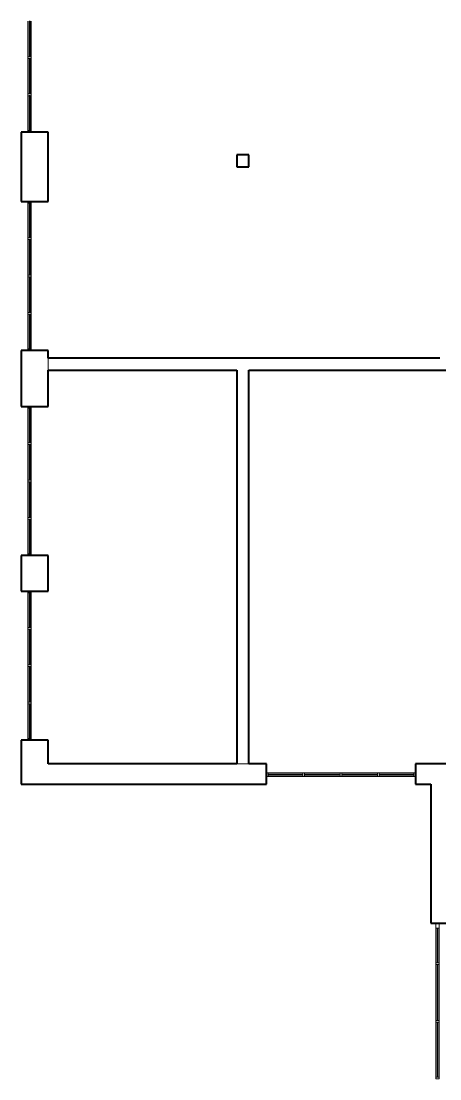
# Model space of a CAD drawing. Header units: millimetres. Extents: x -24 to 373619, y 275 to 149465.
# Drawn here: x 168247 to 180618, y 49785 to 81010 of the extents above; entities that cross this region are included whole.
import ezdxf

# ---------------------------------------------------------------- set-up
doc = ezdxf.new("R2010")
doc.units = ezdxf.units.MM
for name, color, linetype, lineweight in [('Импосты витража', 7, 'Continuous', 18), ('Несущие колонны', 7, 'Continuous', 18), ('Панели витража', 7, 'Continuous', 18), ('Стены разрез', 7, 'Continuous', 40), ('Стены штриховка', 7, 'Continuous', 18)]:
    doc.layers.add(name, color=color, linetype=linetype, lineweight=lineweight)

# ---------------------------------------------------------------- blocks, each defined once
blk = doc.blocks.new('Системная панель - ADSK_Cтеклопакет_25-705793-001_Весь этаж')
at = {"layer": 'Панели витража'}
for p, q in [((513, 13), (-513, 13)), ((-513, 13), (-513, -13)), ((513, -13), (513, 13)), ((-513, -13), (513, -13))]:
    blk.add_line(p, q, dxfattribs=at)
blk = doc.blocks.new('Системная панель - ADSK_Cтеклопакет_25-705794-001_Весь этаж')
at = {"layer": 'Панели витража'}
for p, q in [((525, 12.5), (-525, 12.5)), ((-525, 12.5), (-525, -12.5)), ((525, -12.5), (525, 12.5)), ((-525, -12.5), (525, -12.5))]:
    blk.add_line(p, q, dxfattribs=at)
blk = doc.blocks.new('Прямоугольный импост - 50х100-V9-001_Весь этаж')
at = {"layer": 'Импосты витража'}
for p, q in [((-50, 50), (0, 50)), ((-50, -50), (-50, 50)), ((0, 50), (0, -50)), ((0, -50), (-50, -50))]:
    blk.add_line(p, q, dxfattribs=at)
blk = doc.blocks.new('Прямоугольный импост - 50х100-705773-001_Весь этаж')
at = {"layer": 'Импосты витража'}
for p, q in [((168447, 59835), (168447, 60860)), ((168547, 60860), (168547, 59835))]:
    blk.add_line(p, q, dxfattribs=at)
blk = doc.blocks.new('Прямоугольный импост - 50х100-705774-001_Весь этаж')
at = {"layer": 'Импосты витража'}
for p, q in [((168447, 60910), (168447, 61960)), ((168547, 61960), (168547, 60910))]:
    blk.add_line(p, q, dxfattribs=at)
blk = doc.blocks.new('Прямоугольный импост - 50х100-V10-001_Весь этаж')
at = {"layer": 'Импосты витража'}
for p, q in [((-25, 50), (25, 50)), ((-25, -50), (-25, 50)), ((25, 50), (25, -50)), ((25, -50), (-25, -50))]:
    blk.add_line(p, q, dxfattribs=at)
blk = doc.blocks.new('Прямоугольный импост - 50х100-V11-001_Весь этаж')
at = {"layer": 'Импосты витража'}
for p, q in [((0, 50), (-50, 50)), ((-50, 50), (-50, -50)), ((0, -50), (0, 50)), ((-50, -50), (0, -50))]:
    blk.add_line(p, q, dxfattribs=at)
blk = doc.blocks.new('Системная панель - ADSK_Cтеклопакет_25-705800-001_Весь этаж')
at = {"layer": 'Панели витража'}
for p, q in [((513, 13), (-513, 13)), ((-513, 13), (-513, -13)), ((513, -13), (513, 13)), ((-513, -13), (513, -13))]:
    blk.add_line(p, q, dxfattribs=at)
blk = doc.blocks.new('Системная панель - ADSK_Cтеклопакет_25-705801-001_Весь этаж')
at = {"layer": 'Панели витража'}
for p, q in [((525, 12.5), (-525, 12.5)), ((-525, 12.5), (-525, -12.5)), ((525, -12.5), (525, 12.5)), ((-525, -12.5), (525, -12.5))]:
    blk.add_line(p, q, dxfattribs=at)
blk = doc.blocks.new('Прямоугольный импост - 50х100-V12-001_Весь этаж')
at = {"layer": 'Импосты витража'}
for p, q in [((-50, 50), (0, 50)), ((-50, -50), (-50, 50)), ((0, 50), (0, -50)), ((0, -50), (-50, -50))]:
    blk.add_line(p, q, dxfattribs=at)
blk = doc.blocks.new('Прямоугольный импост - 50х100-705791-001_Весь этаж')
at = {"layer": 'Импосты витража'}
for p, q in [((168447, 68560), (168447, 69585)), ((168547, 69585), (168547, 68560))]:
    blk.add_line(p, q, dxfattribs=at)
blk = doc.blocks.new('Прямоугольный импост - 50х100-705792-001_Весь этаж')
at = {"layer": 'Импосты витража'}
for p, q in [((168447, 67460), (168447, 68510)), ((168547, 68510), (168547, 67460))]:
    blk.add_line(p, q, dxfattribs=at)
blk = doc.blocks.new('Прямоугольный импост - 50х100-V13-001_Весь этаж')
at = {"layer": 'Импосты витража'}
for p, q in [((-25, 50), (25, 50)), ((-25, -50), (-25, 50)), ((25, 50), (25, -50)), ((25, -50), (-25, -50))]:
    blk.add_line(p, q, dxfattribs=at)
blk = doc.blocks.new('Прямоугольный импост - 50х100-V14-001_Весь этаж')
at = {"layer": 'Импосты витража'}
for p, q in [((0, 50), (-50, 50)), ((-50, 50), (-50, -50)), ((0, -50), (0, 50)), ((-50, -50), (0, -50))]:
    blk.add_line(p, q, dxfattribs=at)
blk = doc.blocks.new('Прямоугольный импост - 50х100-705812-001_Весь этаж')
at = {"layer": 'Импосты витража'}
for p, q in [((180597, 54384), (180497, 54384)), ((180497, 54384), (180497, 54232)), ((180597, 54232), (180597, 54384)), ((180497, 54232), (180597, 54232))]:
    blk.add_line(p, q, dxfattribs=at)
blk = doc.blocks.new('Системная панель - ADSK_Cтеклопакет_25-705823-001_Весь этаж')
at = {"layer": 'Панели витража'}
for p, q in [((813, 13), (-813, 13)), ((-813, 13), (-813, -13)), ((813, -13), (813, 13)), ((-813, -13), (813, -13))]:
    blk.add_line(p, q, dxfattribs=at)
blk = doc.blocks.new('Системная панель - ADSK_Cтеклопакет_25-705825-001_Весь этаж')
at = {"layer": 'Панели витража'}
for p, q in [((834, 13), (-816, 13)), ((-816, 13), (-816, -13)), ((834, -13), (834, 13)), ((-816, -13), (834, -13))]:
    blk.add_line(p, q, dxfattribs=at)
blk = doc.blocks.new('Системная панель - ADSK_Cтеклопакет_25-705826-001_Весь этаж')
at = {"layer": 'Панели витража'}
for p, q in [((259, 13), (-762, 13)), ((-762, 13), (-762, -13)), ((259, -13), (259, 13)), ((-762, -13), (259, -13))]:
    blk.add_line(p, q, dxfattribs=at)
blk = doc.blocks.new('Прямоугольный импост - 50х100-705833-001_Весь этаж')
at = {"layer": 'Импосты витража'}
for p, q in [((-25, 50), (25, 50)), ((-25, -50), (-25, 50)), ((25, 50), (25, -50)), ((25, -50), (-25, -50))]:
    blk.add_line(p, q, dxfattribs=at)
blk = doc.blocks.new('Прямоугольный импост - 50х100-705834-001_Весь этаж')
at = {"layer": 'Импосты витража'}
for p, q in [((180497, 49835), (180497, 51460)), ((180597, 51460), (180597, 49835))]:
    blk.add_line(p, q, dxfattribs=at)
blk = doc.blocks.new('Прямоугольный импост - 50х100-705835-001_Весь этаж')
at = {"layer": 'Импосты витража'}
for p, q in [((180497, 51510), (180497, 53160)), ((180597, 53160), (180597, 51510))]:
    blk.add_line(p, q, dxfattribs=at)
blk = doc.blocks.new('Системная панель - ADSK_Cтеклопакет_25-705757-001_Весь этаж')
at = {"layer": 'Панели витража'}
for p, q in [((513, 13), (-513, 13)), ((-513, 13), (-513, -13)), ((513, -13), (513, 13)), ((-513, -13), (513, -13))]:
    blk.add_line(p, q, dxfattribs=at)
blk = doc.blocks.new('Системная панель - ADSK_Cтеклопакет_25-705758-001_Весь этаж')
at = {"layer": 'Панели витража'}
for p, q in [((525, 12.5), (-525, 12.5)), ((-525, 12.5), (-525, -12.5)), ((525, -12.5), (525, 12.5)), ((-525, -12.5), (525, -12.5))]:
    blk.add_line(p, q, dxfattribs=at)
blk = doc.blocks.new('Прямоугольный импост - 50х100-705762-001_Весь этаж')
at = {"layer": 'Импосты витража'}
for p, q in [((176572, 58815), (175547, 58815)), ((176572, 58715), (175547, 58715))]:
    blk.add_line(p, q, dxfattribs=at)
blk = doc.blocks.new('Прямоугольный импост - 50х100-705763-001_Весь этаж')
at = {"layer": 'Импосты витража'}
for p, q in [((177672, 58815), (176622, 58815)), ((177672, 58715), (176622, 58715))]:
    blk.add_line(p, q, dxfattribs=at)
blk = doc.blocks.new('Прямоугольный импост - 50х100-705764-001_Весь этаж')
at = {"layer": 'Импосты витража'}
for p, q in [((179847, 58815), (178822, 58815)), ((179847, 58715), (178822, 58715))]:
    blk.add_line(p, q, dxfattribs=at)
blk = doc.blocks.new('Прямоугольный импост - 50х100-705765-001_Весь этаж')
at = {"layer": 'Импосты витража'}
for p, q in [((-50, 50), (0, 50)), ((-50, -50), (-50, 50)), ((0, 50), (0, -50)), ((0, -50), (-50, -50))]:
    blk.add_line(p, q, dxfattribs=at)
blk = doc.blocks.new('Прямоугольный импост - 50х100-705767-001_Весь этаж')
at = {"layer": 'Импосты витража'}
for p, q in [((-25, 50), (25, 50)), ((-25, -50), (-25, 50)), ((25, 50), (25, -50)), ((25, -50), (-25, -50))]:
    blk.add_line(p, q, dxfattribs=at)
blk = doc.blocks.new('Прямоугольный импост - 50х100-705771-001_Весь этаж')
at = {"layer": 'Импосты витража'}
for p, q in [((0, 50), (-50, 50)), ((-50, 50), (-50, -50)), ((0, -50), (0, 50)), ((-50, -50), (0, -50))]:
    blk.add_line(p, q, dxfattribs=at)
blk = doc.blocks.new('Прямоугольный импост - 50х100-705819-001_Весь этаж')
at = {"layer": 'Импосты витража'}
for p, q in [((180497, 53210), (180497, 54232)), ((180597, 54232), (180597, 53210))]:
    blk.add_line(p, q, dxfattribs=at)
blk = doc.blocks.new('Прямоугольный импост - 50х100-706001-001_Весь этаж')
at = {"layer": 'Импосты витража'}
for p, q in [((-25, 50), (25, 50)), ((-25, -50), (-25, 50)), ((25, 50), (25, -50)), ((25, -50), (-25, -50))]:
    blk.add_line(p, q, dxfattribs=at)
blk = doc.blocks.new('Прямоугольный импост - 50х100-705832-001_Весь этаж')
at = {"layer": 'Импосты витража'}
for p, q in [((0, 50), (-50, 50)), ((-50, 50), (-50, -50)), ((0, -50), (0, 50)), ((-50, -50), (0, -50))]:
    blk.add_line(p, q, dxfattribs=at)

msp = doc.modelspace()

# ---------------------------------------------------------------- linework, layer by layer
at = {"layer": 'Несущие колонны', "lineweight": 40}
for p, q in [((174972, 77060), (174622, 77060)), ((174622, 77060), (174622, 76710)), ((174972, 76710), (174972, 77060)), ((174622, 76710), (174972, 76710)), ((174972, 71060), (174622, 71060))]:
    msp.add_line(p, q, dxfattribs=at)
at = {"layer": 'Стены разрез'}
for p, q in [((169047, 77735), (168247, 77735)), ((168247, 77735), (168247, 75685)), ((169047, 75685), (169047, 77735)), ((168247, 75685), (169047, 75685)), ((169047, 71285), (168247, 71285)), ((168247, 71285), (168247, 69635)), ((169047, 71060), (169047, 71285)), ((174622, 71060), (169047, 71060)), ((180622, 71060), (174972, 71060)), ((169047, 69635), (169047, 70710)), ((169047, 70710), (174622, 70710)), ((174622, 70710), (174622, 65060)), ((174972, 65060), (174972, 70710)), ((174972, 70710), (180922, 70710)), ((168247, 69635), (169047, 69635)), ((169047, 65235), (168247, 65235)), ((168247, 65235), (168247, 64185)), ((169047, 64185), (169047, 65235)), ((174622, 65060), (174622, 64710)), ((174972, 64710), (174972, 65060)), ((174622, 64710), (174622, 59085)), ((174972, 59085), (174972, 64710)), ((168247, 64185), (169047, 64185)), ((169047, 59785), (168247, 59785)), ((168247, 59785), (168247, 58485)), ((169047, 59085), (169047, 59785)), ((174622, 59085), (169047, 59085)), ((175497, 59085), (174972, 59085)), ((175497, 58485), (175497, 59085)), ((179897, 59085), (179897, 58485)), ((186622, 59085), (179897, 59085)), ((168247, 58485), (175497, 58485)), ((179897, 58485), (180347, 58485)), ((180347, 58485), (180347, 54384)), ((180347, 54384), (180947, 54384))]:
    msp.add_line(p, q, dxfattribs=at)
at = {"layer": 'Стены штриховка'}
for p, q in [((169047, 70710), (169047, 71060)), ((174972, 59085), (174622, 59085))]:
    msp.add_line(p, q, dxfattribs=at)

# ---------------------------------------------------------------- block references
at = {"layer": 'Импосты витража'}
for name, p in [('Прямоугольный импост - 50х100-705792-001_Весь этаж', (0, 12500)), ('Прямоугольный импост - 50х100-705792-001_Весь этаж', (0, 11400)), ('Прямоугольный импост - 50х100-705791-001_Весь этаж', (0, 9225)), ('Прямоугольный импост - 50х100-705773-001_Весь этаж', (0, 14775)), ('Прямоугольный импост - 50х100-705774-001_Весь этаж', (0, 12600)), ('Прямоугольный импост - 50х100-705774-001_Весь этаж', (0, 11500)), ('Прямоугольный импост - 50х100-705773-001_Весь этаж', (0, 11500)), ('Прямоугольный импост - 50х100-705791-001_Весь этаж', (0, 0)), ('Прямоугольный импост - 50х100-705792-001_Весь этаж', (0, 0)), ('Прямоугольный импост - 50х100-705792-001_Весь этаж', (0, -1100)), ('Прямоугольный импост - 50х100-705791-001_Весь этаж', (0, -3275)), ('Прямоугольный импост - 50х100-705773-001_Весь этаж', (0, 3275)), ('Прямоугольный импост - 50х100-705774-001_Весь этаж', (0, 1100)), ('Прямоугольный импост - 50х100-705774-001_Весь этаж', (0, 0)), ('Прямоугольный импост - 50х100-705773-001_Весь этаж', (0, 0)), ('Прямоугольный импост - 50х100-705762-001_Весь этаж', (0, 0)), ('Прямоугольный импост - 50х100-705763-001_Весь этаж', (0, 0)), ('Прямоугольный импост - 50х100-705763-001_Весь этаж', (1100, 0)), ('Прямоугольный импост - 50х100-705764-001_Весь этаж', (0, 0)), ('Прямоугольный импост - 50х100-705812-001_Весь этаж', (0, 0)), ('Прямоугольный импост - 50х100-705819-001_Весь этаж', (0, 0)), ('Прямоугольный импост - 50х100-705835-001_Весь этаж', (0, 0)), ('Прямоугольный импост - 50х100-705834-001_Весь этаж', (0, 0))]:
    msp.add_blockref(name, p, dxfattribs=at)
at = {"layer": 'Импосты витража', "extrusion": (0, 0, -1)}
for name, p, rotation in [('Прямоугольный импост - 50х100-V13-001_Весь этаж', (-168497, 79935), 270.0000000000004), ('Прямоугольный импост - 50х100-V13-001_Весь этаж', (-168497, 78835), 270.0000000000004), ('Прямоугольный импост - 50х100-V12-001_Весь этаж', (-168497, 77735), 270.0000000000004), ('Прямоугольный импост - 50х100-V9-001_Весь этаж', (-168497, 75685), 90.0000000000002), ('Прямоугольный импост - 50х100-V10-001_Весь этаж', (-168497, 74585), 90.0000000000002), ('Прямоугольный импост - 50х100-V10-001_Весь этаж', (-168497, 73485), 90.0000000000002), ('Прямоугольный импост - 50х100-V10-001_Весь этаж', (-168497, 72385), 90.0000000000002), ('Прямоугольный импост - 50х100-V13-001_Весь этаж', (-168497, 68535), 270.0000000000002), ('Прямоугольный импост - 50х100-V13-001_Весь этаж', (-168497, 67435), 270.0000000000002), ('Прямоугольный импост - 50х100-V13-001_Весь этаж', (-168497, 66335), 270.0000000000002), ('Прямоугольный импост - 50х100-V12-001_Весь этаж', (-168497, 65235), 270.0000000000002), ('Прямоугольный импост - 50х100-V9-001_Весь этаж', (-168497, 64185), 90.00000000000007), ('Прямоугольный импост - 50х100-V10-001_Весь этаж', (-168497, 63085), 90.00000000000007), ('Прямоугольный импост - 50х100-V10-001_Весь этаж', (-168497, 61985), 90.00000000000007), ('Прямоугольный импост - 50х100-V10-001_Весь этаж', (-168497, 60885), 90.00000000000007), ('Прямоугольный импост - 50х100-705767-001_Весь этаж', (-176597, 58765), 180), ('Прямоугольный импост - 50х100-705767-001_Весь этаж', (-177697, 58765), 180), ('Прямоугольный импост - 50х100-705767-001_Весь этаж', (-178797, 58765), 180), ('Прямоугольный импост - 50х100-705765-001_Весь этаж', (-179897, 58765), 180), ('Прямоугольный импост - 50х100-706001-001_Весь этаж', (-180547, 53185), 90.0000000000001), ('Прямоугольный импост - 50х100-705833-001_Весь этаж', (-180547, 51485), 90.0000000000001)]:
    msp.add_blockref(name, p, dxfattribs=dict(at, rotation=rotation))
at = {"layer": 'Импосты витража'}
for name, p, rotation in [('Прямоугольный импост - 50х100-V11-001_Весь этаж', (168497, 71285), 269.9999999999998), ('Прямоугольный импост - 50х100-V14-001_Весь этаж', (168497, 69635), 89.99999999999984), ('Прямоугольный импост - 50х100-V11-001_Весь этаж', (168497, 59785), 269.9999999999999), ('Прямоугольный импост - 50х100-705771-001_Весь этаж', (175497, 58765), 180), ('Прямоугольный импост - 50х100-705832-001_Весь этаж', (180547, 49785), 269.9999999999999)]:
    msp.add_blockref(name, p, dxfattribs=dict(at, rotation=rotation))
at = {"layer": 'Панели витража'}
for name, p, rotation in [('Системная панель - ADSK_Cтеклопакет_25-705801-001_Весь этаж', (168497, 80485), 269.9999999999996), ('Системная панель - ADSK_Cтеклопакет_25-705801-001_Весь этаж', (168497, 79385), 269.9999999999996), ('Системная панель - ADSK_Cтеклопакет_25-705800-001_Весь этаж', (168497, 78298), 269.9999999999996), ('Системная панель - ADSK_Cтеклопакет_25-705793-001_Весь этаж', (168497, 75123), 89.9999999999998), ('Системная панель - ADSK_Cтеклопакет_25-705794-001_Весь этаж', (168497, 74035), 89.9999999999998), ('Системная панель - ADSK_Cтеклопакет_25-705794-001_Весь этаж', (168497, 72935), 89.9999999999998), ('Системная панель - ADSK_Cтеклопакет_25-705793-001_Весь этаж', (168497, 71848), 89.9999999999998), ('Системная панель - ADSK_Cтеклопакет_25-705800-001_Весь этаж', (168497, 69073), 269.9999999999998), ('Системная панель - ADSK_Cтеклопакет_25-705801-001_Весь этаж', (168497, 67985), 269.9999999999998), ('Системная панель - ADSK_Cтеклопакет_25-705801-001_Весь этаж', (168497, 66885), 269.9999999999998), ('Системная панель - ADSK_Cтеклопакет_25-705800-001_Весь этаж', (168497, 65798), 269.9999999999998), ('Системная панель - ADSK_Cтеклопакет_25-705793-001_Весь этаж', (168497, 63623), 89.99999999999993), ('Системная панель - ADSK_Cтеклопакет_25-705794-001_Весь этаж', (168497, 62535), 89.99999999999993), ('Системная панель - ADSK_Cтеклопакет_25-705794-001_Весь этаж', (168497, 61435), 89.99999999999993), ('Системная панель - ADSK_Cтеклопакет_25-705793-001_Весь этаж', (168497, 60348), 89.99999999999993), ('Системная панель - ADSK_Cтеклопакет_25-705826-001_Весь этаж', (180547, 53973), 89.99999999999991), ('Системная панель - ADSK_Cтеклопакет_25-705825-001_Весь этаж', (180547, 52327), 89.99999999999991), ('Системная панель - ADSK_Cтеклопакет_25-705823-001_Весь этаж', (180547, 50648), 89.99999999999991)]:
    msp.add_blockref(name, p, dxfattribs=dict(at, rotation=rotation))
for name, p in [('Системная панель - ADSK_Cтеклопакет_25-705757-001_Весь этаж', (176060, 58765)), ('Системная панель - ADSK_Cтеклопакет_25-705758-001_Весь этаж', (177147, 58765)), ('Системная панель - ADSK_Cтеклопакет_25-705758-001_Весь этаж', (178247, 58765)), ('Системная панель - ADSK_Cтеклопакет_25-705757-001_Весь этаж', (179335, 58765))]:
    msp.add_blockref(name, p, dxfattribs=at)

doc.saveas('drawing.dxf')
